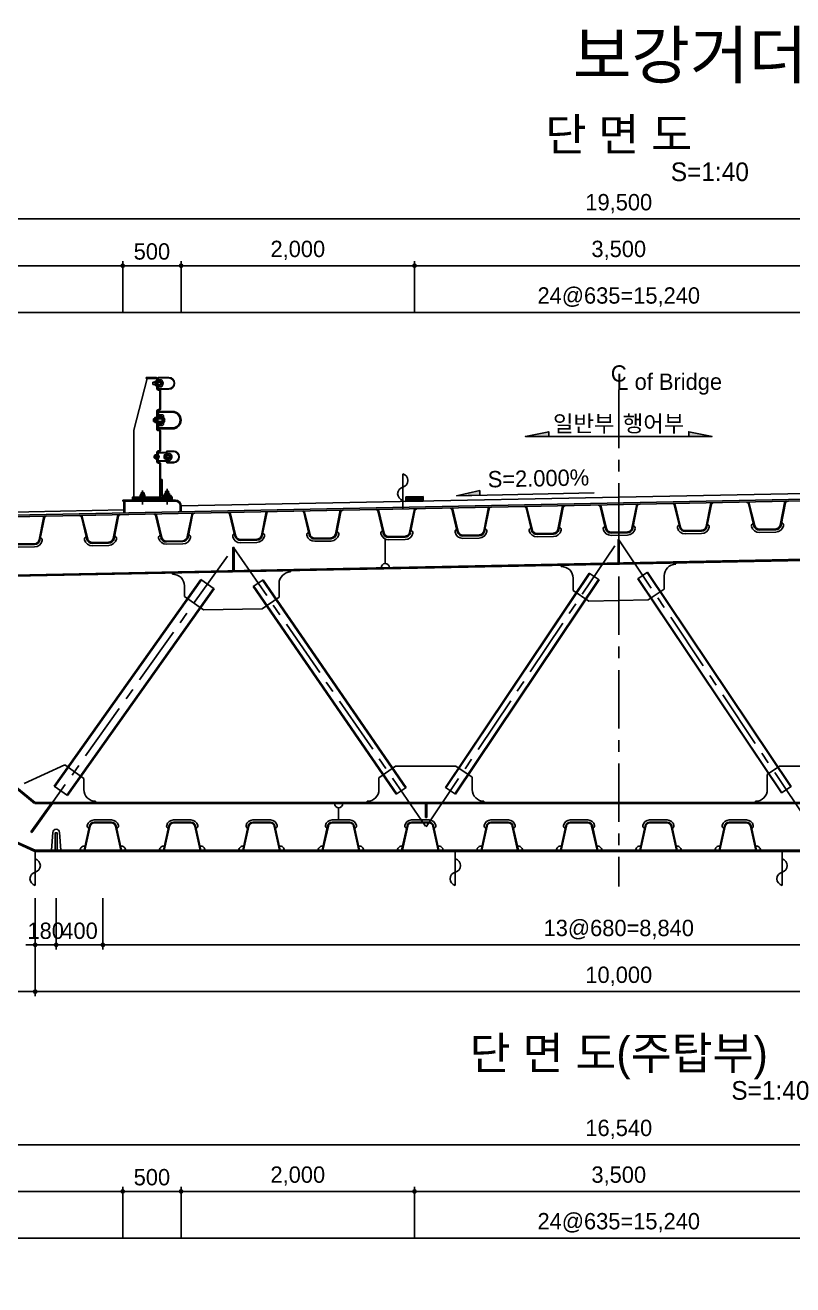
# Model space of a CAD drawing. Extents: x 2940 to 32027, y 1294 to 22572.
# Drawn here: x 9545 to 16122, y 11441 to 22228 of the extents above; entities that cross this region are included whole.
import ezdxf
from ezdxf.enums import TextEntityAlignment as Align

# ---------------------------------------------------------------- set-up
doc = ezdxf.new("R2010")
doc.units = 0
doc.header["$LTSCALE"] = 400
doc.linetypes.add('CENTER', pattern=[2, 1.25, -0.25, 0.25, -0.25])
doc.linetypes.add('HIDDEN', pattern=[0.375, 0.25, -0.125])
for name, color, linetype in [('CS-CNTL', 1, 'CENTER'), ('CS-DIML', 1, 'Continuous'), ('CS-LEAL', 1, 'Continuous'), ('CS-LIN2', 1, 'Continuous'), ('CS-PATT', 1, 'Continuous'), ('CS-STEL-MAJR', 3, 'Continuous'), ('CS-SYMB', 3, 'Continuous'), ('CS-TEXT2', 6, 'Continuous'), ('CS-TEXT3', 2, 'Continuous'), ('CS-TEXT4', 7, 'Continuous'), ('DIML', 1, 'Continuous'), ('TITL', 7, 'Continuous'), ('치수선', 7, 'Continuous')]:
    doc.layers.add(name, color=color, linetype=linetype)
doc.styles.add('HY견고딕', font='')
doc.styles.add('휴먼고딕', font='')
doc.styles.get('HY견고딕').set_extended_font_data('HYgtrE')
doc.styles.get('휴먼고딕').set_extended_font_data('휴먼고딕')
doc.dimstyles.new('일반도면_0001', dxfattribs={"dimtxt": 3.5, "dimasz": 1, "dimexe": 1, "dimexo": 5, "dimgap": 1.25, "dimtad": 1, "dimdec": 0, "dimzin": 0, "dimdsep": 46, "dimlunit": 6, "dimtxsty": '휴먼고딕', "dimblk": 'DOT', "dimcen": 0, "dimclrd": 1, "dimclre": 1, "dimclrt": 7, "dimadec": 0, "dimazin": 0, "dimtfac": 1, "dimtdec": 0, "dimtix": 1, "dimtmove": 2, "dimatfit": 3, "dimldrblk": 'NONE', "dimfxl": 1, "dimfrac": 2, "dimtolj": 1, "dimtzin": 0, "dimarcsym": 0})

# ---------------------------------------------------------------- blocks, each defined once
blk = doc.blocks.new('u-rib')
at = {"layer": 'CS-STEL-MAJR'}
for p, q in [((-154, 0), (-162, -2)), ((-117, -204), (-162, 0)), ((-109, -203), (-154, 0)), ((154, 0), (109, -203)), ((154, 0), (162, -2)), ((172, 0), (160, -10)), ((-172, 0), (-160, -10)), ((162, 0), (117, -204)), ((-70, -234), (70, -234)), ((-70, -242), (70, -242)), ((-70, -262), (70, -262))]:
    blk.add_line(p, q, dxfattribs=at)
for centre, radius, start, end in [((-117, -204), 20, 102.5338, 192.5338), ((-70, -194), 68, 192.5338, 270), ((-70, -194), 48, 192.5338, 270), ((-70, -194), 40, 192.5338, 270), ((70, -194), 40, 270, 347.4662), ((70, -194), 48, 270, 347.4662), ((70, -194), 68, 270, 347.4662), ((117, -204), 20, 347.4662, 77.4662)]:
    blk.add_arc(centre, radius, start, end, dxfattribs=at)
blk = doc.blocks.new('하부리브(320)')
at = {"layer": 'CS-STEL-MAJR'}
for points in [[(160, 0), (114, 209, 0.351505), (75, 240), (-75, 240, 0.351505), (-114, 209), (-160, 0)], [(160, 1), (154, 0), (108, 207, 0.351505), (75, 234), (-75, 234, 0.351505), (-108, 207), (-154, 0), (-160, 1)], [(118, 189, 0.414214), (133, 213, 0.351505), (75, 260), (-75, 260, 0.351505), (-133, 213, 0.414214), (-118, 189)]]:
    blk.add_lwpolyline(points, format="xyb", dxfattribs=at)
for centre, start, end in [((-160, 0), 77.4674, 180), ((160, 0), 360, 102.5326)]:
    blk.add_arc(centre, 35, start, end, dxfattribs=at)
blk = doc.blocks.new('연석')
at = {"layer": 'CS-STEL-MAJR'}
for p, q in [((-290, 1142), (-405, 700)), ((-216, 1150), (-300, 1150)), ((-300, 1150), (-300, 1142)), ((-216, 1142), (-300, 1142)), ((-211, 1106), (-223, 1106)), ((-211, 1094), (-223, 1094)), ((-208, 1058), (-208, 1134)), ((-200, 1119), (-200, 1142)), ((-200, 1058), (-200, 1134)), ((-200, 1058), (-200, 1081)), ((-196, 1142), (-196, 1119)), ((-196, 1081), (-196, 1058)), ((-192, 1150), (-105, 1150)), ((-105, 1146), (-192, 1146)), ((-192, 1115), (-180, 1115)), ((-180, 1111), (-192, 1111)), ((-192, 1089), (-180, 1089)), ((-180, 1085), (-192, 1085)), ((-180, 1115), (-180, 1111)), ((-180, 1089), (-180, 1085)), ((-161, 1082), (-161, 1118)), ((-192, 1054), (-105, 1054)), ((-105, 1050), (-192, 1050)), ((-192, 1050), (-191, 1050)), ((-192, 1042), (-191, 1042)), ((-183, 883), (-183, 1034)), ((-175, 883), (-175, 1034)), ((-192, 875), (-191, 875)), ((-192, 867), (-191, 867)), ((-211, 793), (-226, 793)), ((-211, 777), (-226, 777)), ((-208, 711), (-208, 859)), ((-200, 711), (-200, 859)), ((-200, 814), (-200, 844)), ((-200, 726), (-200, 756)), ((-192, 844), (-192, 814)), ((-192, 756), (-192, 726)), ((-184, 860), (-75, 860)), ((-75, 852), (-184, 852)), ((-184, 806), (-167, 806)), ((-167, 798), (-184, 798)), ((-184, 772), (-167, 772)), ((-167, 764), (-184, 764)), ((-167, 806), (-167, 798)), ((-167, 772), (-167, 764)), ((-150, 763), (-150, 807)), ((-405, 126), (-405, 700)), ((-192, 703), (-191, 703)), ((-192, 695), (-191, 695)), ((-184, 718), (-75, 718)), ((-75, 710), (-184, 710)), ((-183, 530), (-183, 687)), ((-175, 530), (-175, 687)), ((-211, 476), (-223, 476)), ((-211, 464), (-223, 464)), ((-208, 433), (-208, 506)), ((-200, 433), (-200, 506)), ((-197, 452), (-197, 488)), ((-192, 522), (-191, 522)), ((-192, 514), (-191, 514)), ((-192, 514), (-191, 514)), ((-131, 476), (-143, 476)), ((-131, 464), (-143, 464)), ((-125, 489), (-125, 512)), ((-125, 428), (-125, 451)), ((-121, 512), (-121, 489)), ((-121, 451), (-121, 428)), ((-117, 520), (-65, 520)), ((-65, 516), (-117, 516)), ((-117, 485), (-105, 485)), ((-105, 481), (-117, 481)), ((-117, 459), (-105, 459)), ((-105, 455), (-117, 455)), ((-105, 485), (-105, 481)), ((-105, 459), (-105, 455)), ((-86, 452), (-86, 488)), ((-192, 425), (-191, 425)), ((-192, 417), (-191, 417)), ((-183, 126), (-183, 409)), ((-117, 424), (-65, 424)), ((-65, 420), (-117, 420)), ((-356, 129), (-304, 129)), ((-356, 126), (-356, 129)), ((-351, 129), (-351, 142)), ((-348, 146), (-312, 146)), ((-343, 146), (-343, 161)), ((-343, 100), (-343, 126)), ((-341, 143), (-341, 131)), ((-339, 165), (-321, 165)), ((-319, 143), (-319, 131)), ((-317, 146), (-317, 161)), ((-317, 100), (-317, 126)), ((-309, 129), (-309, 142)), ((-304, 126), (-304, 129)), ((-94, 141), (-146, 141)), ((-146, 138), (-146, 141)), ((-141, 141), (-141, 154)), ((-102, 158), (-138, 158)), ((-133, 158), (-133, 173)), ((-131, 155), (-131, 143)), ((-111, 177), (-129, 177)), ((-109, 155), (-109, 143)), ((-107, 158), (-107, 173)), ((-99, 141), (-99, 154)), ((-94, 138), (-94, 141)), ((-500, 100), (-48, 100)), ((-500, 92), (-48, 92)), ((-8, 52), (-8, 0)), ((0, 52), (0, 0))]:
    blk.add_line(p, q, dxfattribs=at)
at = {"layer": 'CS-STEL-MAJR', "linetype": 'HIDDEN', "ltscale": 12.5}
for p, q in [((-198, 1142), (-198, 1119)), ((-198, 1081), (-198, 1058)), ((-105, 1148), (-192, 1148)), ((-192, 1113), (-180, 1113)), ((-180, 1087), (-192, 1087)), ((-192, 1052), (-105, 1052)), ((-196, 844), (-196, 814)), ((-196, 756), (-196, 726)), ((-75, 856), (-184, 856)), ((-184, 802), (-167, 802)), ((-167, 768), (-184, 768)), ((-184, 714), (-75, 714)), ((-123, 512), (-123, 489)), ((-123, 451), (-123, 428)), ((-65, 518), (-117, 518)), ((-117, 483), (-105, 483)), ((-105, 457), (-117, 457)), ((-117, 422), (-65, 422))]:
    blk.add_line(p, q, dxfattribs=at)
at = {"layer": 'CS-STEL-MAJR', "linetype": 'CENTER', "ltscale": 20}
blk.add_line((-330, 61), (-330, 182), dxfattribs=at)
at = {"layer": 'CS-STEL-MAJR'}
for points in [[(-223, 1091), (-241, 1091), (-241, 1109), (-223, 1109)], [(-208, 1109), (-161, 1109), (-161, 1091), (-208, 1091)], [(-226, 774), (-235, 774), (-235, 796), (-226, 796)], [(-208, 796), (-150, 796), (-150, 774), (-208, 774)], [(-223, 461), (-230, 461), (-230, 479), (-223, 479)], [(-208, 479), (-197, 479), (-197, 461), (-208, 461)], [(-208, 479), (-208, 479)], [(-208, 461), (-208, 461)], [(-143, 461), (-146, 461), (-146, 479), (-143, 479)], [(-128, 479), (-128, 479)], [(-128, 479), (-86, 479), (-86, 461), (-128, 461)], [(-128, 461), (-128, 461)], [(-175, 409), (-175, 276), (-163, 276), (-163, 138), (-85, 138), (-85, 126), (-175, 126), (-175, 276)], [(-133, 138), (-133, 100)], [(-107, 100), (-107, 138)], [(-500, 100), (-500, 92)], [(-490, 92), (-490, -10)], [(-482, 92), (-482, -10)]]:
    blk.add_lwpolyline(points, dxfattribs=at)
for points in [[(-223, 1082), (-223, 1118), (-208, 1118), (-208, 1082)], [(-211, 1082), (-211, 1118), (-208, 1118), (-208, 1082)], [(-226, 763), (-226, 807), (-211, 807), (-211, 763)], [(-211, 763), (-211, 807), (-208, 807), (-208, 763)], [(-223, 452), (-223, 488), (-208, 488), (-208, 452)], [(-211, 452), (-211, 488), (-208, 488), (-208, 452)], [(-143, 452), (-143, 488), (-128, 488), (-128, 452)], [(-131, 452), (-131, 488), (-128, 488), (-128, 452)], [(-415, 112), (-75, 112), (-75, 126), (-415, 126)], [(-415, 100), (-75, 100), (-75, 112), (-415, 112)]]:
    blk.add_lwpolyline(points, close=True, dxfattribs=at)
for points in [[(-179, 1082, 0.414214), (-173, 1088), (-173, 1112, 0.414214), (-179, 1118), (-196, 1118), (-196, 1130), (-173, 1130, -0.414214), (-161, 1118), (-161, 1082, -0.414214), (-173, 1070), (-196, 1070), (-196, 1082)], [(-168, 752), (-192, 752), (-192, 740), (-162, 740, 0.414214), (-150, 752), (-150, 818, 0.414214), (-162, 830), (-192, 830), (-192, 818), (-168, 818, -0.414214), (-162, 812), (-162, 758, -0.414214)], [(-194, 433), (-131, 433, 0.414214), (-125, 439), (-125, 501, 0.414214), (-131, 508), (-194, 508, 0.414214), (-200, 501), (-200, 439, 0.414214)], [(-194, 432), (-131, 432, 0.414214), (-125, 439), (-125, 501, 0.414214), (-131, 507), (-194, 507, 0.414214), (-200, 501), (-200, 439, 0.414214)], [(-194, 436), (-131, 436, 0.414214), (-128, 439), (-128, 501, 0.414214), (-131, 504), (-194, 504, 0.414214), (-197, 501), (-197, 439, 0.414214)], [(-194, 436), (-131, 436, 0.414214), (-128, 439), (-128, 501, 0.414214), (-131, 504), (-194, 504, 0.414214), (-197, 501), (-197, 439, 0.414214)], [(-104, 452, 0.414214), (-98, 458), (-98, 482, 0.414214), (-104, 488), (-121, 488), (-121, 500), (-98, 500, -0.414214), (-86, 488), (-86, 452, -0.414214), (-98, 440), (-121, 440), (-121, 452)]]:
    blk.add_lwpolyline(points, format="xyb", close=True, dxfattribs=at)
at = {"layer": 'CS-STEL-MAJR', "linetype": 'CENTER', "ltscale": 1000}
blk.add_lwpolyline([(-120, 195), (-120, 61)], dxfattribs=at)
at = {"layer": 'CS-STEL-MAJR'}
for centre, radius, start, end in [((-216, 1134), 16, 0, 90), ((-216, 1134), 8, 0, 90), ((-192, 1142), 8, 90, 180), ((-192, 1119), 8, 180, 270), ((-192, 1081), 8, 90, 180), ((-192, 1142), 4, 90, 180), ((-192, 1119), 4, 180, 270), ((-192, 1081), 4, 90, 180), ((-177, 1100), 24.2, 312.075, 47.925), ((-105, 1100), 50, 270, 90), ((-105, 1100), 46, 270, 90), ((-192, 1058), 16, 180, 270), ((-192, 1058), 8, 180, 270), ((-192, 1058), 8, 180, 270), ((-192, 1058), 4, 180, 270), ((-191, 1034), 16, 0, 90), ((-191, 1034), 8, 0, 90), ((-192, 859), 16, 90, 180), ((-192, 859), 8, 90, 180), ((-191, 883), 8, 270, 0), ((-191, 883), 16, 270, 0), ((-184, 844), 16, 90, 180), ((-184, 814), 16, 180, 270), ((-184, 756), 16, 90, 180), ((-184, 844), 8, 90, 180), ((-184, 814), 8, 180, 270), ((-184, 756), 8, 90, 180), ((-169, 785), 29.2, 311.1121, 48.8879), ((-75, 785), 75, 270, 90), ((-75, 785), 67, 270, 90), ((-192, 711), 16, 180, 270), ((-184, 726), 16, 180, 270), ((-192, 711), 8, 180, 270), ((-184, 726), 8, 180, 270), ((-191, 687), 16, 0, 90), ((-191, 687), 8, 0, 90), ((-192, 506), 16, 90, 180), ((-192, 433), 16, 180, 270), ((-192, 506), 8, 90, 180), ((-192, 433), 8, 180, 270), ((-213, 470), 24.2, 312.075, 47.925), ((-191, 530), 16, 270, 0), ((-191, 530), 8, 270, 0), ((-117, 512), 8, 90, 180), ((-117, 489), 8, 180, 270), ((-117, 451), 8, 90, 180), ((-117, 512), 4, 90, 180), ((-117, 489), 4, 180, 270), ((-117, 451), 4, 90, 180), ((-102, 470), 24.2, 312.075, 47.925), ((-65, 470), 50, 0, 90), ((-65, 470), 46, 0, 90), ((-65, 470), 46, 270, 0), ((-65, 470), 50, 270, 0), ((-191, 409), 16, 0, 90), ((-191, 409), 8, 0, 90), ((-117, 428), 8, 180, 270), ((-117, 428), 4, 180, 270), ((-348, 142), 3.13, 90, 180), ((-339, 161), 3.13, 90, 180), ((-343, 143), 2.3, 0, 90), ((-343, 131), 2.3, 270, 0), ((-339, 143), 2.3, 90, 180), ((-339, 131), 2.3, 180, 270), ((-321, 161), 3.13, 0, 90), ((-321, 143), 2.3, 0, 90), ((-321, 131), 2.3, 270, 0), ((-317, 143), 2.3, 90, 180), ((-317, 131), 2.3, 180, 270), ((-312, 142), 3.13, 0, 90), ((-138, 154), 3.13, 90, 180), ((-129, 173), 3.13, 90, 180), ((-133, 155), 2.3, 0, 90), ((-133, 143), 2.3, 270, 0), ((-129, 155), 2.3, 90, 180), ((-129, 143), 2.3, 180, 270), ((-111, 173), 3.13, 0, 90), ((-111, 155), 2.3, 0, 90), ((-111, 143), 2.3, 270, 0), ((-107, 155), 2.3, 90, 180), ((-107, 143), 2.3, 180, 270), ((-102, 154), 3.13, 0, 90), ((-48, 52), 48, 0, 90), ((-48, 52), 40, 0, 90)]:
    blk.add_arc(centre, radius, start, end, dxfattribs=at)
at = {"layer": 'CS-STEL-MAJR', "linetype": 'HIDDEN', "ltscale": 12.5}
for centre, radius, start, end in [((-192, 1142), 6, 90, 180), ((-192, 1119), 6, 180, 270), ((-192, 1081), 6, 90, 180), ((-105, 1100), 48, 270, 90), ((-192, 1058), 6, 180, 270), ((-184, 844), 12, 90, 180), ((-184, 814), 12, 180, 270), ((-184, 756), 12, 90, 180), ((-75, 785), 71, 270, 90), ((-184, 726), 12, 180, 270), ((-117, 512), 6, 90, 180), ((-117, 489), 6, 180, 270), ((-117, 451), 6, 90, 180), ((-65, 470), 48, 0, 90), ((-65, 470), 48, 270, 0), ((-117, 428), 6, 180, 270)]:
    blk.add_arc(centre, radius, start, end, dxfattribs=at)
blk = doc.blocks.new('fp-flat-14')
at = {"layer": 'CS-SYMB', "color": 1}
blk.add_line((0, 0), (0, 10), dxfattribs=at)
for centre, start, end in [((-0.46, 8.12), 283.8809, 76.1191), ((0.46, 4.36), 103.8809, 256.1191)]:
    blk.add_arc(centre, 1.94, start, end, dxfattribs=at)
blk = doc.blocks.new('차선')
at = {"layer": '치수선'}
h = blk.add_hatch(dxfattribs=at)
h.set_pattern_fill('ANSI31', color=256, scale=100, style=0)
h.set_pattern_definition([(45, (-231406.789, -109871.076), (-8.83883476, 8.83883476), [])])
h.paths.add_polyline_path([(150, 83), (-150, 77), (-150, -3), (150, 3)])
for p, q in [((-150, 77), (150, 83)), ((-150, 77), (-150, -3)), ((-150, -3), (150, 3)), ((150, 83), (150, 3))]:
    blk.add_line(p, q, dxfattribs=at)
blk = doc.blocks.new('_Dot')
at = {"layer": 'DIML'}
blk.add_line((0, 0), (-1, 0), dxfattribs=at)
at = {"layer": 'DIML', "const_width": 0.5}
blk.add_lwpolyline([(-0.25, 0, 1), (0.25, 0, 1)], format="xyb", close=True, dxfattribs=at)
blk = doc.blocks.new('*D99')
at = {"layer": 'CS-DIML', "color": 1, "lineweight": -2, "transparency": 16777216}
for p, q in [((6781, 19768), (6781, 20208)), ((10381, 19768), (10381, 20208)), ((10341, 20168), (6821, 20168))]:
    blk.add_line(p, q, dxfattribs=at)
at = {"layer": 'Defpoints', "color": 0, "transparency": 16777216}
for p in [(6781, 20168), (6781, 19768), (10381, 19768)]:
    blk.add_point(p, dxfattribs=at)
at = {"layer": 'CS-DIML', "color": 1, "lineweight": -2, "transparency": 16777216, "xscale": 40, "yscale": 40, "zscale": 40, "rotation": 180}
blk.add_blockref('_Dot', (6781, 20168), dxfattribs=at)
at = {"layer": 'CS-DIML', "color": 1, "lineweight": -2, "transparency": 16777216, "xscale": 40, "yscale": 40, "zscale": 40}
blk.add_blockref('_Dot', (10381, 20168), dxfattribs=at)
at = {"layer": 'CS-DIML', "color": 7, "transparency": 16777216, "insert": (8581, 20299), "char_height": 140, "attachment_point": 5, "style": '휴먼고딕'}
blk.add_mtext('\\A1;3,600', dxfattribs=at)
blk = doc.blocks.new('_None')
blk = doc.blocks.new('*D100')
at = {"layer": 'CS-DIML', "color": 1, "lineweight": -2, "transparency": 16777216}
for p, q in [((4881, 20168), (4881, 20608)), ((24381, 20168), (24381, 20608)), ((24341, 20568), (4921, 20568))]:
    blk.add_line(p, q, dxfattribs=at)
at = {"layer": 'Defpoints', "color": 0, "transparency": 16777216}
for p in [(4881, 20568), (4881, 20168), (24381, 20168)]:
    blk.add_point(p, dxfattribs=at)
at = {"layer": 'CS-DIML', "color": 1, "lineweight": -2, "transparency": 16777216, "xscale": 40, "yscale": 40, "zscale": 40, "rotation": 180}
blk.add_blockref('_Dot', (4881, 20568), dxfattribs=at)
at = {"layer": 'CS-DIML', "color": 1, "lineweight": -2, "transparency": 16777216, "xscale": 40, "yscale": 40, "zscale": 40}
blk.add_blockref('_Dot', (24381, 20568), dxfattribs=at)
at = {"layer": 'CS-DIML', "color": 7, "transparency": 16777216, "insert": (14631, 20699), "char_height": 140, "attachment_point": 5, "style": '휴먼고딕'}
blk.add_mtext('\\A1;19,500', dxfattribs=at)
blk = doc.blocks.new('*D106')
at = {"layer": 'CS-DIML', "color": 1, "lineweight": -2, "transparency": 16777216}
for p, q in [((12881, 19768), (12881, 20208)), ((16381, 19768), (16381, 20208)), ((16341, 20168), (12921, 20168))]:
    blk.add_line(p, q, dxfattribs=at)
at = {"layer": 'Defpoints', "color": 0, "transparency": 16777216}
for p in [(12881, 20168), (12881, 19768), (16381, 19768)]:
    blk.add_point(p, dxfattribs=at)
at = {"layer": 'CS-DIML', "color": 1, "lineweight": -2, "transparency": 16777216, "xscale": 40, "yscale": 40, "zscale": 40, "rotation": 180}
blk.add_blockref('_Dot', (12881, 20168), dxfattribs=at)
at = {"layer": 'CS-DIML', "color": 1, "lineweight": -2, "transparency": 16777216, "xscale": 40, "yscale": 40, "zscale": 40}
blk.add_blockref('_Dot', (16381, 20168), dxfattribs=at)
at = {"layer": 'CS-DIML', "color": 7, "transparency": 16777216, "insert": (14631, 20299), "char_height": 140, "attachment_point": 5, "style": '휴먼고딕'}
blk.add_mtext('\\A1;3,500', dxfattribs=at)
blk = doc.blocks.new('*D107')
at = {"layer": 'CS-DIML', "color": 1, "lineweight": -2, "transparency": 16777216}
for p, q in [((10881, 19768), (10881, 20208)), ((12881, 19768), (12881, 20208)), ((12841, 20168), (10921, 20168))]:
    blk.add_line(p, q, dxfattribs=at)
at = {"layer": 'Defpoints', "color": 0, "transparency": 16777216}
for p in [(10881, 20168), (10881, 19768), (12881, 19768)]:
    blk.add_point(p, dxfattribs=at)
at = {"layer": 'CS-DIML', "color": 1, "lineweight": -2, "transparency": 16777216, "xscale": 40, "yscale": 40, "zscale": 40, "rotation": 180}
blk.add_blockref('_Dot', (10881, 20168), dxfattribs=at)
at = {"layer": 'CS-DIML', "color": 1, "lineweight": -2, "transparency": 16777216, "xscale": 40, "yscale": 40, "zscale": 40}
blk.add_blockref('_Dot', (12881, 20168), dxfattribs=at)
at = {"layer": 'CS-DIML', "color": 7, "transparency": 16777216, "insert": (11881, 20299), "char_height": 140, "attachment_point": 5, "style": '휴먼고딕'}
blk.add_mtext('\\A1;2,000', dxfattribs=at)
blk = doc.blocks.new('*D108')
at = {"layer": 'CS-DIML', "color": 1, "lineweight": -2, "transparency": 16777216}
for p, q in [((10381, 19768), (10381, 20208)), ((10881, 19768), (10881, 20208)), ((10841, 20168), (10421, 20168))]:
    blk.add_line(p, q, dxfattribs=at)
at = {"layer": 'Defpoints', "color": 0, "transparency": 16777216}
for p in [(10381, 20168), (10381, 19768), (10881, 19768)]:
    blk.add_point(p, dxfattribs=at)
at = {"layer": 'CS-DIML', "color": 1, "lineweight": -2, "transparency": 16777216, "xscale": 40, "yscale": 40, "zscale": 40, "rotation": 180}
blk.add_blockref('_Dot', (10381, 20168), dxfattribs=at)
at = {"layer": 'CS-DIML', "color": 1, "lineweight": -2, "transparency": 16777216, "xscale": 40, "yscale": 40, "zscale": 40}
blk.add_blockref('_Dot', (10881, 20168), dxfattribs=at)
at = {"layer": 'CS-DIML', "color": 7, "transparency": 16777216, "insert": (10631, 20289), "char_height": 140, "attachment_point": 5, "style": '휴먼고딕'}
blk.add_mtext('\\A1;500', dxfattribs=at)
blk = doc.blocks.new('*D109')
at = {"layer": 'CS-DIML', "color": 1, "lineweight": -2, "transparency": 16777216}
for p, q in [((7011, 19368), (7011, 19808)), ((22211, 19768), (7051, 19768)), ((22251, 19368), (22251, 19808))]:
    blk.add_line(p, q, dxfattribs=at)
at = {"layer": 'Defpoints', "color": 0, "transparency": 16777216}
for p in [(7011, 19768), (7011, 19368), (22251, 19368)]:
    blk.add_point(p, dxfattribs=at)
at = {"layer": 'CS-DIML', "color": 1, "lineweight": -2, "transparency": 16777216, "xscale": 40, "yscale": 40, "zscale": 40, "rotation": 180}
blk.add_blockref('_Dot', (7011, 19768), dxfattribs=at)
at = {"layer": 'CS-DIML', "color": 1, "lineweight": -2, "transparency": 16777216, "xscale": 40, "yscale": 40, "zscale": 40}
blk.add_blockref('_Dot', (22251, 19768), dxfattribs=at)
at = {"layer": 'CS-DIML', "color": 7, "transparency": 16777216, "insert": (14631, 19899), "char_height": 140, "attachment_point": 5, "style": '휴먼고딕'}
blk.add_mtext('\\A1;24@635=15,240', dxfattribs=at)
blk = doc.blocks.new('*D124')
at = {"layer": 'CS-DIML', "color": 1, "lineweight": -2, "transparency": 16777216}
for p, q in [((10211, 14752), (10211, 14312)), ((19051, 14752), (19051, 14312)), ((19011, 14352), (10251, 14352))]:
    blk.add_line(p, q, dxfattribs=at)
at = {"layer": 'Defpoints', "color": 0, "transparency": 16777216}
for p in [(10211, 14752), (19051, 14752), (10211, 14352)]:
    blk.add_point(p, dxfattribs=at)
at = {"layer": 'CS-DIML', "color": 1, "lineweight": -2, "transparency": 16777216, "xscale": 40, "yscale": 40, "zscale": 40, "rotation": 180}
blk.add_blockref('_Dot', (10211, 14352), dxfattribs=at)
at = {"layer": 'CS-DIML', "color": 1, "lineweight": -2, "transparency": 16777216, "xscale": 40, "yscale": 40, "zscale": 40}
blk.add_blockref('_Dot', (19051, 14352), dxfattribs=at)
at = {"layer": 'CS-DIML', "color": 7, "transparency": 16777216, "insert": (14631, 14483), "char_height": 140, "attachment_point": 5, "style": '휴먼고딕'}
blk.add_mtext('\\A1;13@680=8,840', dxfattribs=at)
blk = doc.blocks.new('*D125')
at = {"layer": 'CS-DIML', "color": 1, "lineweight": -2, "transparency": 16777216}
for p, q in [((9811, 14752), (9811, 14312)), ((10211, 14752), (10211, 14312)), ((10171, 14352), (9851, 14352))]:
    blk.add_line(p, q, dxfattribs=at)
at = {"layer": 'Defpoints', "color": 0, "transparency": 16777216}
for p in [(9811, 14752), (10211, 14752), (9811, 14352)]:
    blk.add_point(p, dxfattribs=at)
at = {"layer": 'CS-DIML', "color": 1, "lineweight": -2, "transparency": 16777216, "xscale": 40, "yscale": 40, "zscale": 40, "rotation": 180}
blk.add_blockref('_Dot', (9811, 14352), dxfattribs=at)
at = {"layer": 'CS-DIML', "color": 1, "lineweight": -2, "transparency": 16777216, "xscale": 40, "yscale": 40, "zscale": 40}
blk.add_blockref('_Dot', (10211, 14352), dxfattribs=at)
at = {"layer": 'CS-DIML', "color": 7, "transparency": 16777216, "insert": (10011, 14472), "char_height": 140, "attachment_point": 5, "style": '휴먼고딕'}
blk.add_mtext('\\A1;400', dxfattribs=at)
blk = doc.blocks.new('*D126')
at = {"layer": 'CS-DIML', "color": 1, "lineweight": -2, "transparency": 16777216}
for p, q in [((9631, 14752), (9631, 14312)), ((9811, 14752), (9811, 14312)), ((9591, 14352), (9551, 14352)), ((9811, 14352), (9631, 14352)), ((9851, 14352), (9891, 14352))]:
    blk.add_line(p, q, dxfattribs=at)
at = {"layer": 'Defpoints', "color": 0, "transparency": 16777216}
for p in [(9631, 14752), (9811, 14752), (9631, 14352)]:
    blk.add_point(p, dxfattribs=at)
at = {"layer": 'CS-DIML', "color": 1, "lineweight": -2, "transparency": 16777216, "xscale": 40, "yscale": 40, "zscale": 40}
blk.add_blockref('_Dot', (9631, 14352), dxfattribs=at)
at = {"layer": 'CS-DIML', "color": 1, "lineweight": -2, "transparency": 16777216, "xscale": 40, "yscale": 40, "zscale": 40, "rotation": 180}
blk.add_blockref('_Dot', (9811, 14352), dxfattribs=at)
at = {"layer": 'CS-DIML', "color": 7, "transparency": 16777216, "insert": (9721, 14472), "char_height": 140, "attachment_point": 5, "style": '휴먼고딕'}
blk.add_mtext('\\A1;180', dxfattribs=at)
blk = doc.blocks.new('*D129')
at = {"layer": 'CS-DIML', "color": 1, "lineweight": -2, "transparency": 16777216}
for p, q in [((9631, 14352), (9631, 13912)), ((19631, 14352), (19631, 13912)), ((19591, 13952), (9671, 13952))]:
    blk.add_line(p, q, dxfattribs=at)
at = {"layer": 'Defpoints', "color": 0, "transparency": 16777216}
for p in [(9631, 14352), (19631, 14352), (9631, 13952)]:
    blk.add_point(p, dxfattribs=at)
at = {"layer": 'CS-DIML', "color": 1, "lineweight": -2, "transparency": 16777216, "xscale": 40, "yscale": 40, "zscale": 40, "rotation": 180}
blk.add_blockref('_Dot', (9631, 13952), dxfattribs=at)
at = {"layer": 'CS-DIML', "color": 1, "lineweight": -2, "transparency": 16777216, "xscale": 40, "yscale": 40, "zscale": 40}
blk.add_blockref('_Dot', (19631, 13952), dxfattribs=at)
at = {"layer": 'CS-DIML', "color": 7, "transparency": 16777216, "insert": (14631, 14083), "char_height": 140, "attachment_point": 5, "style": '휴먼고딕'}
blk.add_mtext('\\A1;10,000', dxfattribs=at)
blk = doc.blocks.new('*D130')
at = {"layer": 'CS-DIML', "color": 1, "lineweight": -2, "transparency": 16777216}
for p, q in [((4881, 14352), (4881, 13912)), ((9631, 14352), (9631, 13912)), ((9591, 13952), (4921, 13952))]:
    blk.add_line(p, q, dxfattribs=at)
at = {"layer": 'Defpoints', "color": 0, "transparency": 16777216}
for p in [(4881, 14352), (9631, 14352), (4881, 13952)]:
    blk.add_point(p, dxfattribs=at)
at = {"layer": 'CS-DIML', "color": 1, "lineweight": -2, "transparency": 16777216, "xscale": 40, "yscale": 40, "zscale": 40, "rotation": 180}
blk.add_blockref('_Dot', (4881, 13952), dxfattribs=at)
at = {"layer": 'CS-DIML', "color": 1, "lineweight": -2, "transparency": 16777216, "xscale": 40, "yscale": 40, "zscale": 40}
blk.add_blockref('_Dot', (9631, 13952), dxfattribs=at)
at = {"layer": 'CS-DIML', "color": 7, "transparency": 16777216, "insert": (7256, 14083), "char_height": 140, "attachment_point": 5, "style": '휴먼고딕'}
blk.add_mtext('\\A1;4,750', dxfattribs=at)
blk = doc.blocks.new('*D185')
at = {"layer": 'CS-DIML', "color": 1, "lineweight": -2, "transparency": 16777216}
for p, q in [((6781, 11841), (6781, 12281)), ((10341, 12241), (6821, 12241)), ((10381, 11841), (10381, 12281))]:
    blk.add_line(p, q, dxfattribs=at)
at = {"layer": 'Defpoints', "color": 0, "transparency": 16777216}
for p in [(6781, 12241), (6781, 11841), (10381, 11841)]:
    blk.add_point(p, dxfattribs=at)
at = {"layer": 'CS-DIML', "color": 1, "lineweight": -2, "transparency": 16777216, "xscale": 40, "yscale": 40, "zscale": 40, "rotation": 180}
blk.add_blockref('_Dot', (6781, 12241), dxfattribs=at)
at = {"layer": 'CS-DIML', "color": 1, "lineweight": -2, "transparency": 16777216, "xscale": 40, "yscale": 40, "zscale": 40}
blk.add_blockref('_Dot', (10381, 12241), dxfattribs=at)
at = {"layer": 'CS-DIML', "color": 7, "transparency": 16777216, "insert": (8581, 12372), "char_height": 140, "attachment_point": 5, "style": '휴먼고딕'}
blk.add_mtext('\\A1;3,600', dxfattribs=at)
blk = doc.blocks.new('*D187')
at = {"layer": 'CS-DIML', "color": 1, "lineweight": -2, "transparency": 16777216}
for p, q in [((6361, 12241), (6361, 12681)), ((22861, 12641), (6401, 12641)), ((22901, 12241), (22901, 12681))]:
    blk.add_line(p, q, dxfattribs=at)
at = {"layer": 'Defpoints', "color": 0, "transparency": 16777216}
for p in [(6361, 12641), (6361, 12241), (22901, 12241)]:
    blk.add_point(p, dxfattribs=at)
at = {"layer": 'CS-DIML', "color": 1, "lineweight": -2, "transparency": 16777216, "xscale": 40, "yscale": 40, "zscale": 40, "rotation": 180}
blk.add_blockref('_Dot', (6361, 12641), dxfattribs=at)
at = {"layer": 'CS-DIML', "color": 1, "lineweight": -2, "transparency": 16777216, "xscale": 40, "yscale": 40, "zscale": 40}
blk.add_blockref('_Dot', (22901, 12641), dxfattribs=at)
at = {"layer": 'CS-DIML', "color": 7, "transparency": 16777216, "insert": (14631, 12772), "char_height": 140, "attachment_point": 5, "style": '휴먼고딕'}
blk.add_mtext('\\A1;16,540', dxfattribs=at)
blk = doc.blocks.new('*D192')
at = {"layer": 'CS-DIML', "color": 1, "lineweight": -2, "transparency": 16777216}
for p, q in [((12881, 11841), (12881, 12281)), ((16341, 12241), (12921, 12241)), ((16381, 11841), (16381, 12281))]:
    blk.add_line(p, q, dxfattribs=at)
at = {"layer": 'Defpoints', "color": 0, "transparency": 16777216}
for p in [(12881, 12241), (12881, 11841), (16381, 11841)]:
    blk.add_point(p, dxfattribs=at)
at = {"layer": 'CS-DIML', "color": 1, "lineweight": -2, "transparency": 16777216, "xscale": 40, "yscale": 40, "zscale": 40, "rotation": 180}
blk.add_blockref('_Dot', (12881, 12241), dxfattribs=at)
at = {"layer": 'CS-DIML', "color": 1, "lineweight": -2, "transparency": 16777216, "xscale": 40, "yscale": 40, "zscale": 40}
blk.add_blockref('_Dot', (16381, 12241), dxfattribs=at)
at = {"layer": 'CS-DIML', "color": 7, "transparency": 16777216, "insert": (14631, 12372), "char_height": 140, "attachment_point": 5, "style": '휴먼고딕'}
blk.add_mtext('\\A1;3,500', dxfattribs=at)
blk = doc.blocks.new('*D193')
at = {"layer": 'CS-DIML', "color": 1, "lineweight": -2, "transparency": 16777216}
for p, q in [((10881, 11841), (10881, 12281)), ((12841, 12241), (10921, 12241)), ((12881, 11841), (12881, 12281))]:
    blk.add_line(p, q, dxfattribs=at)
at = {"layer": 'Defpoints', "color": 0, "transparency": 16777216}
for p in [(10881, 12241), (10881, 11841), (12881, 11841)]:
    blk.add_point(p, dxfattribs=at)
at = {"layer": 'CS-DIML', "color": 1, "lineweight": -2, "transparency": 16777216, "xscale": 40, "yscale": 40, "zscale": 40, "rotation": 180}
blk.add_blockref('_Dot', (10881, 12241), dxfattribs=at)
at = {"layer": 'CS-DIML', "color": 1, "lineweight": -2, "transparency": 16777216, "xscale": 40, "yscale": 40, "zscale": 40}
blk.add_blockref('_Dot', (12881, 12241), dxfattribs=at)
at = {"layer": 'CS-DIML', "color": 7, "transparency": 16777216, "insert": (11881, 12372), "char_height": 140, "attachment_point": 5, "style": '휴먼고딕'}
blk.add_mtext('\\A1;2,000', dxfattribs=at)
blk = doc.blocks.new('*D194')
at = {"layer": 'CS-DIML', "color": 1, "lineweight": -2, "transparency": 16777216}
for p, q in [((10381, 11841), (10381, 12281)), ((10841, 12241), (10421, 12241)), ((10881, 11841), (10881, 12281))]:
    blk.add_line(p, q, dxfattribs=at)
at = {"layer": 'Defpoints', "color": 0, "transparency": 16777216}
for p in [(10381, 12241), (10381, 11841), (10881, 11841)]:
    blk.add_point(p, dxfattribs=at)
at = {"layer": 'CS-DIML', "color": 1, "lineweight": -2, "transparency": 16777216, "xscale": 40, "yscale": 40, "zscale": 40, "rotation": 180}
blk.add_blockref('_Dot', (10381, 12241), dxfattribs=at)
at = {"layer": 'CS-DIML', "color": 1, "lineweight": -2, "transparency": 16777216, "xscale": 40, "yscale": 40, "zscale": 40}
blk.add_blockref('_Dot', (10881, 12241), dxfattribs=at)
at = {"layer": 'CS-DIML', "color": 7, "transparency": 16777216, "insert": (10631, 12362), "char_height": 140, "attachment_point": 5, "style": '휴먼고딕'}
blk.add_mtext('\\A1;500', dxfattribs=at)
blk = doc.blocks.new('*D195')
at = {"layer": 'CS-DIML', "color": 1, "lineweight": -2, "transparency": 16777216}
for p, q in [((7011, 11441), (7011, 11881)), ((22251, 11441), (22251, 11881)), ((22211, 11841), (7051, 11841))]:
    blk.add_line(p, q, dxfattribs=at)
at = {"layer": 'Defpoints', "color": 0, "transparency": 16777216}
for p in [(7011, 11841), (7011, 11441), (22251, 11441)]:
    blk.add_point(p, dxfattribs=at)
at = {"layer": 'CS-DIML', "color": 1, "lineweight": -2, "transparency": 16777216, "xscale": 40, "yscale": 40, "zscale": 40, "rotation": 180}
blk.add_blockref('_Dot', (7011, 11841), dxfattribs=at)
at = {"layer": 'CS-DIML', "color": 1, "lineweight": -2, "transparency": 16777216, "xscale": 40, "yscale": 40, "zscale": 40}
blk.add_blockref('_Dot', (22251, 11841), dxfattribs=at)
at = {"layer": 'CS-DIML', "color": 7, "transparency": 16777216, "insert": (14631, 11972), "char_height": 140, "attachment_point": 5, "style": '휴먼고딕'}
blk.add_mtext('\\A1;24@635=15,240', dxfattribs=at)

msp = doc.modelspace()

# ---------------------------------------------------------------- hatches: boundary and pattern name
at = {"layer": 'CS-LEAL'}
for points in [[(14030.7, 18745.91), (13830.7, 18705.91), (14030.7, 18705.91)], [(15230.7, 18705.91), (15430.7, 18705.91), (15230.7, 18745.91)], [(13440.57, 18242.11), (13241.41, 18198.12), (13441.37, 18202.12)]]:
    msp.add_hatch(color=256, dxfattribs=at).paths.add_polyline_path(points)

# ---------------------------------------------------------------- linework, layer by layer
at = {"layer": 'CS-CNTL', "linetype": 'CENTER'}
for p, q in [((14630.7, 19105.91), (14630.7, 14851.9)), ((12980.7, 15361.9), (14630.7, 17821.84)), ((14630.7, 17821.84), (16280.7, 15361.9)), ((9599.02, 15317.3), (11330.7, 17755.84)), ((11330.7, 17755.84), (12980.7, 15361.9))]:
    msp.add_line(p, q, dxfattribs=at)
at = {"layer": 'CS-LEAL'}
for points in [[(14630.7, 18705.91), (13830.7, 18705.91), (14030.7, 18745.91), (14030.7, 18705.91)], [(14630.7, 18705.91), (15430.7, 18705.91), (15230.7, 18745.91), (15230.7, 18705.91)]]:
    msp.add_lwpolyline(points, dxfattribs=at)
msp.add_lwpolyline([(13441.37, 18202.12), (13241.41, 18198.12), (13440.57, 18242.11), (13441.37, 18202.12)], close=True, dxfattribs=at)
at = {"layer": 'CS-LIN2'}
for p, q in [((16630.7, 18225.91), (10880.7, 18110.91)), ((10390.7, 18076.11), (6780.7, 18003.91))]:
    msp.add_line(p, q, dxfattribs=at)
at = {"layer": 'CS-PATT'}
for p, q in [((12630.7, 17827.01), (12630.7, 17616.8)), ((12230.7, 15421.9), (12230.7, 15526.9))]:
    msp.add_line(p, q, dxfattribs=at)
at = {"layer": 'CS-STEL-MAJR'}
for p, q in [((16630.7, 18175.91), (5890.7, 17961.11)), ((16630.7, 18161.9), (5890.7, 17947.1)), ((16630.7, 17661.8), (7935.7, 17487.9)), ((16630.7, 17651.8), (7935.7, 17477.9)), ((12630.7, 17581.8), (12630.7, 17571.8)), ((14138.7, 17591.96), (14138.5, 17601.96)), ((15118.7, 17611.56), (15118.5, 17621.56)), ((9793.84, 15712.38), (11050.35, 17481.79)), ((9798.73, 15708.9), (11055.24, 17478.31)), ((10808.7, 17525.36), (10808.5, 17535.36)), ((11164.33, 17400.84), (11050.35, 17481.79)), ((11499.67, 17421.17), (11583.32, 17478.83)), ((11579.21, 17475.99), (12804.74, 15697.9)), ((11583.32, 17478.83), (12808.86, 15700.73)), ((11818.7, 17545.56), (11818.5, 17555.56)), ((13146.44, 15700.2), (14377.71, 17535.86)), ((13150.59, 15697.42), (14381.86, 17533.08)), ((13226.66, 15646.39), (14457.93, 17482.05)), ((13230.82, 15643.61), (14462.08, 17479.27)), ((14240.7, 17491.98), (14240.7, 17386.94)), ((14462.08, 17479.27), (14377.71, 17535.86)), ((14793.73, 17487.59), (14878.1, 17544.18)), ((14793.73, 17487.59), (16024.48, 15652.69)), ((14797.88, 17490.37), (16028.63, 15655.48)), ((14873.95, 17541.4), (16104.7, 15706.51)), ((14878.1, 17544.18), (16108.86, 15709.29)), ((15020.7, 17399), (15020.7, 17511.58)), ((9902.93, 15634.91), (11159.44, 17404.32)), ((9907.83, 15631.43), (11164.33, 17400.84)), ((10910.7, 17335.66), (10910.7, 17425.38)), ((11499.67, 17421.17), (12725.2, 15643.08)), ((11503.79, 17424.01), (12729.32, 15645.91)), ((11720.7, 17445.58), (11720.7, 17330.61)), ((14375.33, 17296.63), (14240.7, 17386.94)), ((14883.22, 17306.79), (15020.7, 17399)), ((11072.75, 17220.58), (10910.7, 17335.66)), ((11575.65, 17230.64), (11720.7, 17330.61)), ((14883.22, 17306.79), (14375.33, 17296.63)), ((11575.65, 17230.64), (11072.75, 17220.58)), ((9624.37, 15564.16), (7935.7, 16942.36)), ((9630.7, 15571.9), (7942.02, 16950.11)), ((9630.7, 15161.9), (5890.7, 16842.41)), ((9626.6, 15152.78), (5890.7, 16831.45)), ((9537.08, 15733.38), (9885.1, 15892.87)), ((10048.17, 15777.07), (9885.1, 15892.87)), ((12719.29, 15881.9), (12576.21, 15783.29)), ((12719.29, 15881.9), (13234.58, 15881.9)), ((13234.58, 15881.9), (13376.21, 15786.91)), ((16007.16, 15881.9), (15903.35, 15812.27)), ((16007.16, 15881.9), (16552.39, 15881.9)), ((10048.17, 15777.07), (10048.17, 15681.9)), ((12576.21, 15783.29), (12576.21, 15681.9)), ((13376.21, 15786.91), (13376.21, 15681.9)), ((15903.35, 15812.27), (15903.35, 15681.9)), ((9907.83, 15631.43), (9793.84, 15712.38)), ((12808.86, 15700.73), (12725.2, 15643.08)), ((13146.44, 15700.2), (13230.82, 15643.61)), ((16108.86, 15709.29), (16024.48, 15652.69)), ((9594.95, 15320.2), (9766.59, 15561.9)), ((9603.1, 15314.41), (9778.85, 15561.9)), ((9630.7, 15571.9), (9624.37, 15564.16)), ((9630.7, 15571.9), (19630.7, 15571.9)), ((9630.7, 15571.9), (9630.7, 15561.9)), ((9630.7, 15561.9), (19630.7, 15561.9)), ((10148.17, 15581.9), (10148.17, 15571.9)), ((12230.7, 15561.9), (12230.7, 15571.9)), ((12230.7, 15571.9), (12230.7, 15561.9)), ((12476.21, 15581.9), (12476.21, 15571.9)), ((12975.7, 15561.9), (12975.7, 15441.9)), ((12985.7, 15561.9), (12985.7, 15441.9)), ((13476.21, 15581.9), (13476.21, 15571.9)), ((15803.35, 15581.9), (15803.35, 15571.9)), ((12975.7, 15441.9), (12985.7, 15441.9)), ((9603.1, 15314.41), (9594.95, 15320.2)), ((9769.7, 15161.9), (9780.77, 15314.08)), ((9851.7, 15161.9), (9840.62, 15314.08)), ((9630.7, 15161.9), (9626.6, 15152.78)), ((9630.7, 15161.9), (19630.7, 15161.9)), ((9630.7, 15161.9), (9630.7, 15151.9)), ((9630.7, 15151.9), (19630.7, 15151.9))]:
    msp.add_line(p, q, dxfattribs=at)
for points in [[(14635.7, 17821.8), (14625.7, 17821.8), (14625.7, 17621.8), (14635.7, 17621.8)], [(11335.7, 17755.8), (11325.7, 17755.8), (11325.7, 17555.8), (11335.7, 17555.8)], [(9802.7, 15161.9), (9802.7, 15311.9), (9818.7, 15311.9), (9818.7, 15161.9)]]:
    msp.add_lwpolyline(points, close=True, dxfattribs=at)
for centre, radius, start, end in [((12630.7, 17581.8), 35, 1.145763, 181.145763), ((14140.7, 17491.98), 100, 0, 91.145763), ((15120.7, 17511.58), 100, 91.145763, 180), ((10810.7, 17425.38), 100, 0, 91.145763), ((11820.7, 17445.58), 100, 91.145763, 180), ((10148.17, 15681.9), 100, 180, 270), ((12476.21, 15681.9), 100, 270, 0), ((13476.21, 15681.9), 100, 180, 270), ((15803.35, 15681.9), 100, 270, 0), ((12230.7, 15561.9), 35, 180, 0), ((9810.7, 15311.9), 30, 4.164015, 175.836341)]:
    msp.add_arc(centre, radius, start, end, dxfattribs=at)
at = {"layer": 'CS-SYMB', "color": 1}
msp.add_line((14420.62, 18221.71), (13241.41, 18198.12), dxfattribs=at)

# ---------------------------------------------------------------- block references
msp.add_blockref('연석', (10880.7, 18060.91))
at = {"xscale": 30, "yscale": 30, "zscale": 30}
msp.add_blockref('fp-flat-14', (12780.7, 18084.9), dxfattribs=at)
at = {"xscale": 30, "yscale": 30, "zscale": 30, "rotation": 180}
for p in [(9630.7, 15161.9), (13230.7, 15161.9), (16030.7, 15161.9)]:
    msp.add_blockref('fp-flat-14', p, dxfattribs=at)
at = {"layer": 'CS-STEL-MAJR', "ltscale": 0.5, "xscale": 0.5, "yscale": 0.5, "zscale": 0.5}
msp.add_blockref('차선', (12880.98, 18150.9), dxfattribs=at)
at = {"layer": 'CS-STEL-MAJR', "rotation": 1.145762837966704}
for p in [(14630.7, 18121.9), (15265.7, 18134.6), (15900.7, 18147.3), (9550.7, 18020.3), (10185.7, 18033), (10820.7, 18045.7), (11455.7, 18058.4), (12090.7, 18071.1), (12725.7, 18083.8), (13360.7, 18096.5), (13995.7, 18109.2)]:
    msp.add_blockref('u-rib', p, dxfattribs=at)
at = {"layer": 'CS-STEL-MAJR'}
for p in [(10210.7, 15161.9), (10890.7, 15161.9), (11570.7, 15161.9), (12250.7, 15161.9), (12930.7, 15161.9), (13610.7, 15161.9)]:
    msp.add_blockref('하부리브(320)', p, dxfattribs=at)
at = {"layer": 'CS-STEL-MAJR', "xscale": -1}
for p in [(14290.7, 15161.9), (14970.7, 15161.9), (15650.7, 15161.9)]:
    msp.add_blockref('하부리브(320)', p, dxfattribs=at)

# ---------------------------------------------------------------- texts
at = {"layer": 'CS-TEXT2', "style": 'HY견고딕'}
for s, p in [('단 면 도', (14630.7, 21292.29)), ('단 면 도(주탑부)', (14630.7, 13425.75))]:
    msp.add_text(s, height=280, dxfattribs=at).set_placement(p, align=Align.MIDDLE_CENTER)
at = {"layer": 'CS-TEXT3', "style": 'HY견고딕'}
for p in [(15076.67, 20972.29), (15595.51, 13105.75)]:
    msp.add_text('S=1:40', height=160, dxfattribs=at).set_placement(p, align=Align.MIDDLE_LEFT)
at = {"layer": 'CS-TEXT4', "style": '휴먼고딕'}
for s, p in [('C', (14630.7, 19244.91)), ('일반부', (14330.7, 18815.91)), ('행어부', (14928.64, 18815.91))]:
    msp.add_text(s, height=140, dxfattribs=at).set_placement(p, align=Align.MIDDLE_CENTER)
msp.add_text('L of Bridge', height=140, dxfattribs=at).set_placement((14610.7, 19174.91), align=Align.MIDDLE_LEFT)
msp.add_text('S=2.000%', height=140, rotation=1.145763, dxfattribs=at).set_placement((13942.7, 18347.63), align=Align.MIDDLE_CENTER)
at = {"layer": 'TITL', "style": 'HY견고딕'}
msp.add_text('보강거더 표준횡단면도', height=400, dxfattribs=at).set_placement((16820, 21971.95), align=Align.MIDDLE_CENTER)

# ---------------------------------------------------------------- dimensions: what is measured, and where the dimension line sits
at = {"layer": 'CS-DIML'}
for base, p1, p2, picture, middle in [((4880.7, 20568.29), (24380.7, 20168.29), (4880.7, 20168.29), '*D100', (14630.7, 20699.06)), ((6780.7, 20168.29), (10380.7, 19768.29), (6780.7, 19768.29), '*D99', (8580.7, 20299.06)), ((10880.7, 20168.29), (12880.7, 19768.29), (10880.7, 19768.29), '*D107', (11880.7, 20299.06)), ((12880.7, 20168.29), (16380.7, 19768.29), (12880.7, 19768.29), '*D106', (14630.7, 20299.06)), ((10380.7, 20168.29), (10880.7, 19768.29), (10380.7, 19768.29), '*D108', (10630.7, 20288.65)), ((9630.7, 14351.9), (9810.7, 14751.9), (9630.7, 14751.9), '*D126', (9720.7, 14472.26)), ((9810.7, 14351.9), (10210.7, 14751.9), (9810.7, 14751.9), '*D125', (10010.7, 14472.26)), ((4880.7, 13951.9), (9630.7, 14351.9), (4880.7, 14351.9), '*D130', (7255.7, 14082.67)), ((9630.7, 13951.9), (19630.7, 14351.9), (9630.7, 14351.9), '*D129', (14630.7, 14082.67)), ((6360.7, 12641.25), (22900.7, 12241.25), (6360.7, 12241.25), '*D187', (14630.7, 12772.02)), ((6780.7, 12241.25), (10380.7, 11841.25), (6780.7, 11841.25), '*D185', (8580.7, 12372.02)), ((10380.7, 12241.25), (10880.7, 11841.25), (10380.7, 11841.25), '*D194', (10630.7, 12361.61)), ((10880.7, 12241.25), (12880.7, 11841.25), (10880.7, 11841.25), '*D193', (11880.7, 12372.02)), ((12880.7, 12241.25), (16380.7, 11841.25), (12880.7, 11841.25), '*D192', (14630.7, 12372.02))]:
    dim = msp.add_linear_dim(base=base, p1=p1, p2=p2, angle=180, dimstyle='일반도면_0001', override={"dimscale": 40, "dimexo": 0}, dxfattribs=at)
    dim.commit()
    dim.dimension.update_dxf_attribs({"geometry": picture, "text_midpoint": middle})
for base, p1, p2, text, picture, middle in [((7010.7, 19768.29), (22250.7, 19368.29), (7010.7, 19368.29), '24@635=<>', '*D109', (14630.7, 19899.06)), ((10210.7, 14351.9), (19050.7, 14751.9), (10210.7, 14751.9), '13@680=<>', '*D124', (14630.7, 14482.67)), ((7010.7, 11841.25), (22250.7, 11441.25), (7010.7, 11441.25), '24@635=<>', '*D195', (14630.7, 11972.02))]:
    dim = msp.add_linear_dim(base=base, p1=p1, p2=p2, angle=180, text=text, dimstyle='일반도면_0001', override={"dimscale": 40, "dimexo": 0}, dxfattribs=at)
    dim.commit()
    dim.dimension.update_dxf_attribs({"geometry": picture, "text_midpoint": middle})

doc.saveas('drawing.dxf')
